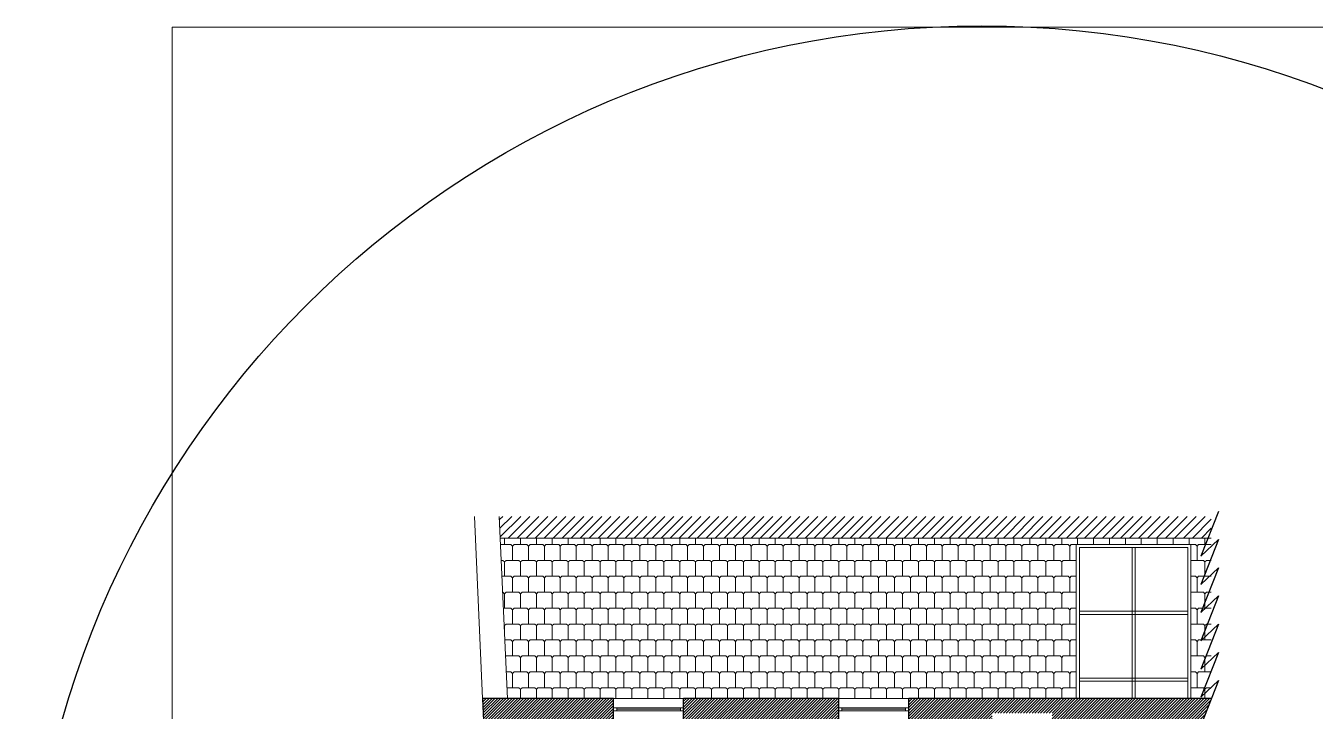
# Model space of a CAD drawing. Header units: millimetres. Extents: x -14819 to 43195, y -10328 to 20814.
# Drawn here: x 35842 to 37867, y 10478 to 11555 of the extents above; entities that cross this region are included whole.
import ezdxf

# ---------------------------------------------------------------- set-up
doc = ezdxf.new("R2010")
doc.units = ezdxf.units.MM
for name, color, linetype, lineweight in [('05 - Menuiserie', 150, 'Continuous', 5), ('Mur_coupe', 7, 'Continuous', 25), ('Mur_vu', 8, 'Continuous', 18)]:
    doc.layers.add(name, color=color, linetype=linetype, lineweight=lineweight)
doc.layers.add('10 - Hachures', color=7, linetype='Continuous', lineweight=18, true_color=0x646464)
doc.layers.add('_mur_fantome', color=2, linetype='Continuous', lineweight=0, plot=False)
doc.layers.add('DV_Surface', color=241, linetype='Continuous', plot=False)
pattern_1 = [(45, (30000, 0), (-2.245064, 2.245064), [])]

# ---------------------------------------------------------------- blocks, each defined once
blk = doc.blocks.new('Fenetre_110')
blk.add_lwpolyline([(0.05, 0.05), (0.05, 0), (0, 0), (0, 0.05), (1.1, 0.05), (1.1, 0), (1.05, 0), (1.05, 0.05), (1.05, 0.025), (0.05, 0.025), (0.05, 0), (1.05, 0)])

msp = doc.modelspace()

# ---------------------------------------------------------------- hatches: boundary and pattern name
at = {"layer": '10 - Hachures'}
h = msp.add_hatch(dxfattribs=at)
h.set_pattern_fill('_USER', color=256, scale=10, angle=45, pattern_type=0)
h.set_pattern_definition([(45, (5631.029, 11715.093), (-7.0710678, 7.0710678), [])])
h.paths.add_polyline_path([(37703.44, 10784.17), (36585.3, 10784.17), (36586.83, 10750.17), (37698.31, 10750.17), (37703.44, 10763.07)])
h = msp.add_hatch(dxfattribs=at)
h.set_pattern_fill('G_TUILE_3', color=256, scale=50, angle=180)
h.set_pattern_definition([(180, (5616.03, 11715.093), (-12.5, -25), [20, -5, 20, -5]), (270, (5618.529, 11712.593), (12.5, -25), [22.5, -27.5]), (225, (5621.029, 11715.093), (-12.5, -25), [3.535534, -67.175144]), (315, (5616.029, 11715.093), (12.5, -25), [3.535534, -67.175144])])
h.paths.add_polyline_path([(37491.44, 10740.17), (37671.44, 10740.17), (37671.44, 10498.17), (37703.44, 10498.17), (37703.44, 10750.17), (36586.83, 10750.17), (36598.16, 10498.24), (37491.44, 10498.17)])
at = {"layer": '10 - Hachures', "lineweight": 18}
h = msp.add_hatch(dxfattribs=at)
h.set_pattern_fill('ANSI31', color=256)
h.set_pattern_definition(pattern_1)
h.paths.add_polyline_path([(36559.13, 10498.26), (36607.42, 9424.17), (36804.44, 9424.17), (36804.44, 9460.17), (36644.84, 9460.17), (36627.12, 9854.17), (36703.95, 9854.17), (36703.95, 9865.17), (36626.62, 9865.17), (36622.94, 9947.17), (36868.95, 9947.17), (36868.95, 9865.17), (36786.95, 9865.17), (36786.95, 9854.17), (36879.95, 9854.17), (36879.95, 10051.17), (36786.95, 10051.17), (36786.95, 10040.17), (36868.95, 10040.17), (36868.95, 9958.17), (36622.44, 9958.17), (36618.75, 10040.17), (36703.95, 10040.17), (36703.95, 10051.17), (36618.26, 10051.17), (36599.69, 10464.17), (36764.69, 10464.17), (36764.69, 10498.17)])
h = msp.add_hatch(dxfattribs=at)
h.set_pattern_fill('ANSI31', color=256)
h.set_pattern_definition(pattern_1)
h.paths.add_polyline_path([(36874.69, 10498.17), (36874.69, 10464.17), (36924.44, 10464.17), (36924.44, 10379.57), (36931.44, 10379.57), (36931.44, 10464.17), (37118.44, 10464.17), (37118.44, 10498.17)])
h.paths.add_polyline_path([(36924.44, 10136.87), (36931.44, 10136.87), (36993.44, 10136.87), (36993.44, 10143.87), (36931.44, 10143.87), (36931.44, 10379.57), (36924.44, 10379.57)])
h = msp.add_hatch(dxfattribs=at)
h.set_pattern_fill('ANSI31', color=256)
h.set_pattern_definition(pattern_1)
h.paths.add_polyline_path([(37228.44, 10498.17), (37228.44, 10464.17), (37350.44, 10464.17), (37350.44, 10212.17), (37359.44, 10212.17), (37359.44, 10475.17), (37453.44, 10475.17), (37453.44, 9861.17), (37350.44, 9861.17), (37350.44, 9854.17), (37403.44, 9854.17), (37403.44, 9824.17), (37360.44, 9824.17), (37360.44, 9731.17), (37371.44, 9731.17), (37371.44, 9813.17), (37453.44, 9813.17), (37453.44, 9531.47), (37371.44, 9531.47), (37371.44, 9648.17), (37360.44, 9648.17), (37360.44, 9520.47), (37453.44, 9520.47), (37453.44, 9460.17), (37231.44, 9460.17), (37231.44, 9424.17), (37704.2, 9424.17), (37714.96, 9451.22), (37686.92, 9425.01), (37700.9, 9460.17), (37481.44, 9460.17), (37481.44, 10464.17), (37690.25, 10464.17), (37703.77, 10498.17)])
h.paths.add_polyline_path([(37446.44, 9831.17), (37446.44, 9847.17), (37410.44, 9847.17), (37410.44, 9831.17)], flags=16)

# ---------------------------------------------------------------- linework, layer by layer
at = {"layer": '05 - Menuiserie'}
for p, q in [((37496.44, 10498.17, 195), (37496.44, 10735.17, 195)), ((37496.44, 10735.17, 195), (37666.44, 10735.17, 195)), ((37666.44, 10735.17, 195), (37666.44, 10498.17, 195)), ((37496.44, 10635.17, 195), (37666.44, 10635.17, 195)), ((37496.44, 10630.17, 195), (37666.44, 10630.17, 195)), ((37496.44, 10530.17, 195), (37666.44, 10530.17, 195)), ((37496.44, 10525.17, 195), (37666.44, 10525.17, 195))]:
    msp.add_line(p, q, dxfattribs=at)
at = {"layer": '05 - Menuiserie', "elevation": 195, "flags": 128}
for points in [[(37491.44, 10498.17), (37491.44, 10740.17), (37671.44, 10740.17), (37671.44, 10498.17)], [(37578.94, 10735.17), (37578.94, 10498.17)], [(37583.94, 10735.17), (37583.94, 10498.17)]]:
    msp.add_lwpolyline(points, dxfattribs=at)
at = {"layer": '_mur_fantome', "flags": 128}
msp.add_lwpolyline([(36071.5, 8582.4), (38171.5, 8582.4), (38171.5, 11552.4), (36071.5, 11552.4)], close=True, dxfattribs=at)
at = {"layer": 'DV_Surface'}
msp.add_circle((37342.95, 10053.35, 195), 1501.31, dxfattribs=at)
at = {"layer": 'Mur_coupe'}
for p, q in [((36764.69, 10498.17, 195), (36559.13, 10498.26)), ((37118.44, 10498.17, 195), (36874.69, 10498.17, 195)), ((37703.77, 10498.17, 195), (37228.44, 10498.17, 195))]:
    msp.add_line(p, q, dxfattribs=at)
at = {"layer": 'Mur_coupe', "elevation": 195, "flags": 128}
for points in [[(37714.96, 10792.04), (37686.92, 10721.54), (37714.96, 10747.75)], [(37714.96, 10747.75), (37686.92, 10677.25), (37714.96, 10703.46)], [(37714.96, 10703.46), (37686.92, 10632.96), (37714.96, 10659.17)], [(37714.96, 10659.17), (37686.92, 10588.67), (37714.96, 10614.88)], [(37714.96, 10614.88), (37686.92, 10544.38), (37714.96, 10570.59)], [(37714.96, 10570.59), (37686.92, 10500.09), (37714.96, 10526.3)], [(37714.96, 10526.3), (37686.92, 10455.8)], [(36764.69, 10464.17), (36764.69, 10498.17)], [(36874.69, 10464.17), (36874.69, 10498.17)], [(37118.44, 10464.17), (37118.44, 10498.17)], [(37228.44, 10464.17), (37228.44, 10498.17)]]:
    msp.add_lwpolyline(points, dxfattribs=at)
at = {"layer": 'Mur_coupe', "flags": 128}
msp.add_lwpolyline([(36559.13, 10498.26), (36607.42, 9424.17)], dxfattribs=at)
at = {"layer": 'Mur_vu', "flags": 128}
for points in [[(36546.27, 10784.17), (36559.13, 10498.26)], [(36585.3, 10784.17), (36598.16, 10498.17)]]:
    msp.add_lwpolyline(points, dxfattribs=at)
at = {"layer": 'Mur_vu', "elevation": 195, "flags": 128}
for points in [[(36586.83, 10750.17), (37703.44, 10750.17)], [(36764.69, 10498.17), (36874.69, 10498.17)], [(37118.44, 10498.17), (37228.44, 10498.17)]]:
    msp.add_lwpolyline(points, dxfattribs=at)

# ---------------------------------------------------------------- block references
at = {"layer": '05 - Menuiserie', "xscale": 100, "yscale": 100, "zscale": 100}
for p in [(36764.69, 10478.67, 195), (37118.44, 10478.67, 195)]:
    msp.add_blockref('Fenetre_110', p, dxfattribs=at)

doc.saveas('drawing.dxf')
